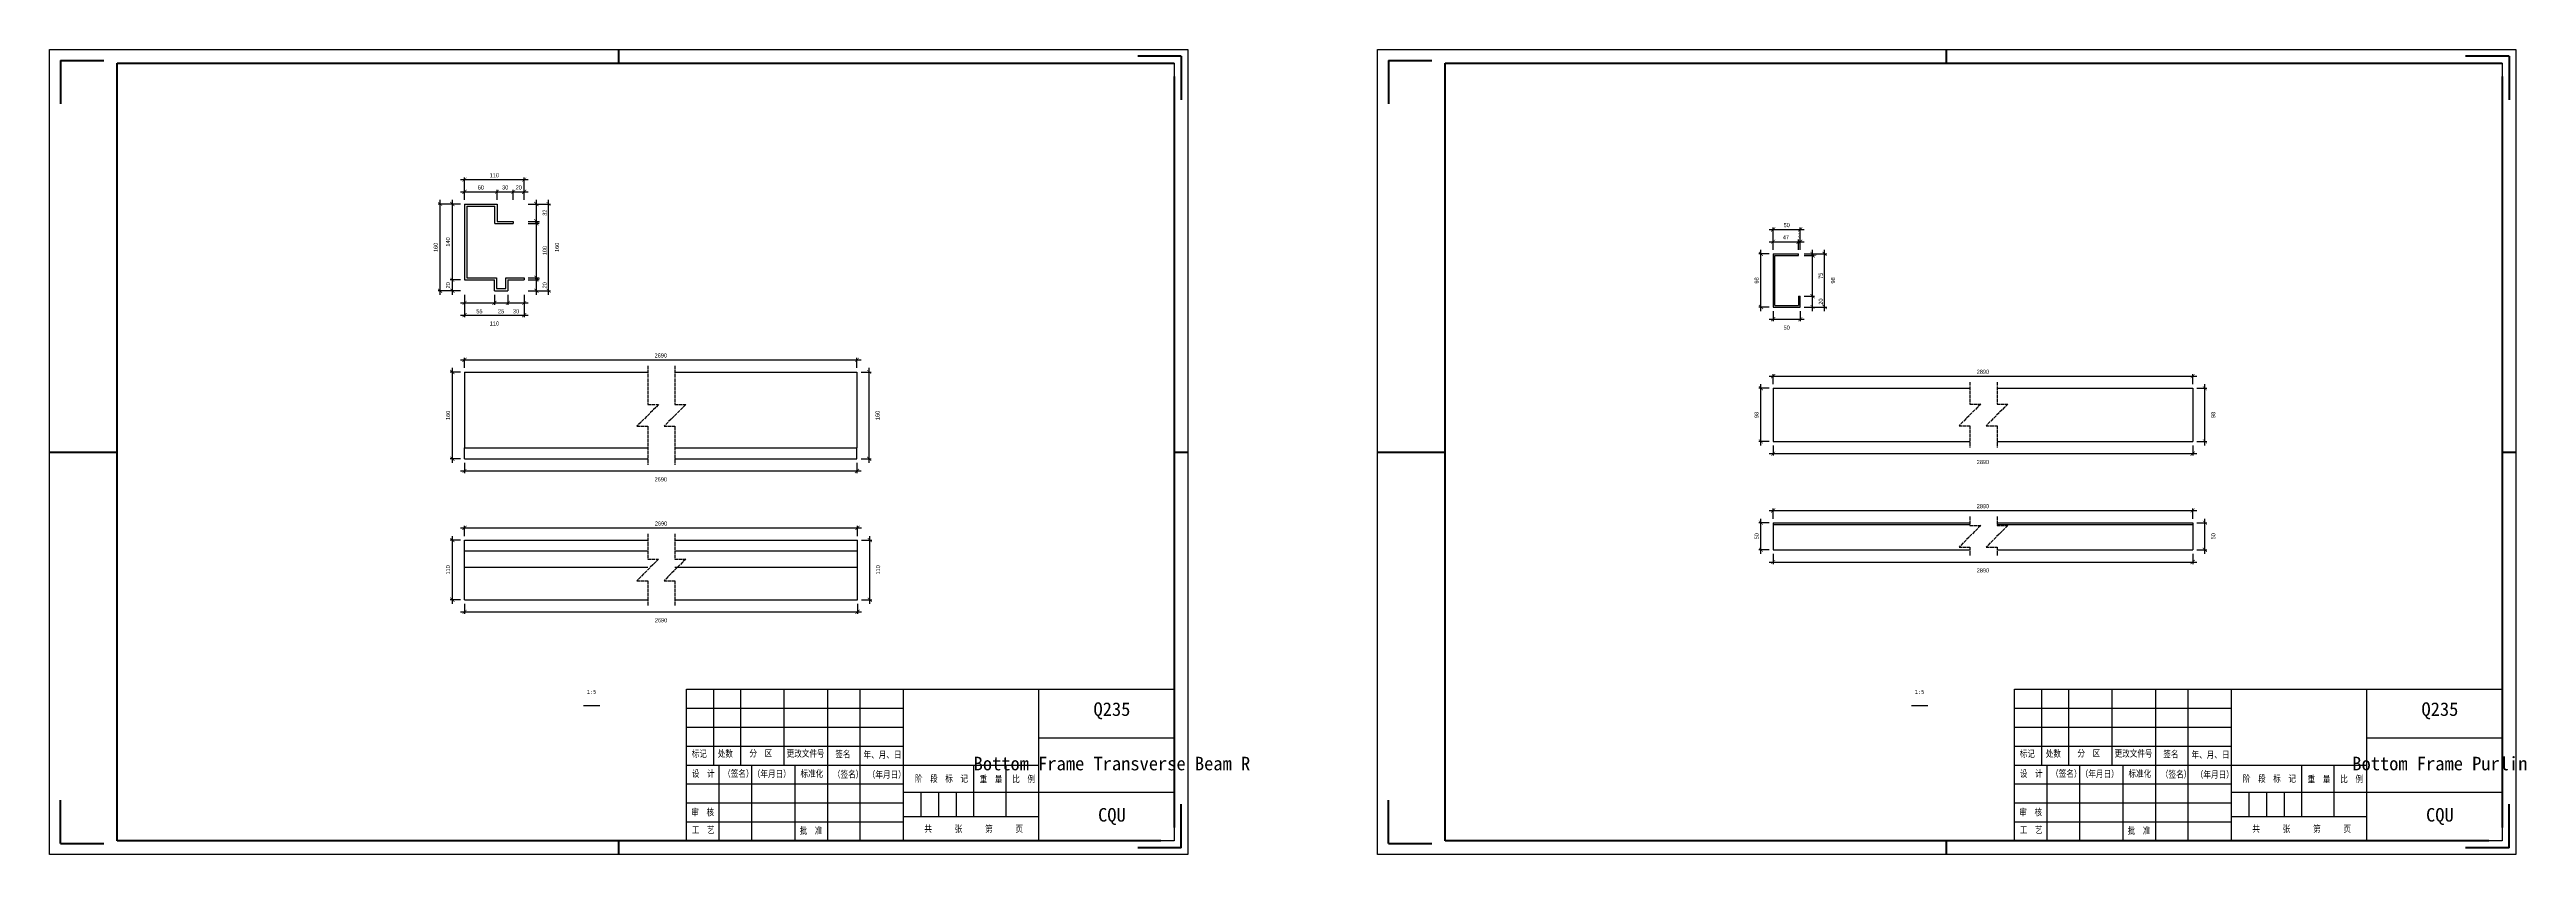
# Model space of a CAD drawing. Header units: millimetres. Extents: x 0 to 1925, y 0 to 4345.
# Drawn here: x 980 to 1894, y 734 to 1031 of the extents above; entities that cross this region are included whole.
import ezdxf

# ---------------------------------------------------------------- set-up
doc = ezdxf.new("R2010")
doc.units = ezdxf.units.MM
doc.linetypes.add('DASHED', pattern=[1.524, 1.27, -0.254])
doc.layers.add('总内框线', color=7, linetype='Continuous', lineweight=50)
doc.layers.add('总外框线', color=7, linetype='Continuous', lineweight=30)
doc.styles.add('OpenSansCondensed-Light', font='OpenSansCondensed-Light.ttf')
doc.styles.add('陈杰（2）', font='gbenor.shx', dxfattribs={"width": 0.8, "bigfont": 'gbcbig.shx'})
doc.dimstyles.new('EZDXF', dxfattribs={"dimtxt": 0.25, "dimasz": 0.175, "dimexe": 0.375, "dimexo": 0.125, "dimgap": 0.1, "dimtad": 1, "dimlfac": 100, "dimzin": 12, "dimdsep": 46, "dimtxsty": 'OpenSansCondensed-Light', "dimblk": 'ARCHTICK', "dimcen": 2.5, "dimazin": 3, "dimtfac": 0.5, "dimtmove": 2, "dimatfit": 3, "dimarcsym": 0})

# ---------------------------------------------------------------- blocks, each defined once
blk = doc.blocks.new('_ARCHTICK')
at = {"color": 0, "linetype": 'ByBlock', "const_width": 0.15}
blk.add_lwpolyline([(-0.5, -0.5), (0.5, 0.5)], dxfattribs=at)

msp = doc.modelspace()

# ---------------------------------------------------------------- linework, layer by layer
for p, q in [((1395, 1026), (1395, 841)), ((1885, 1026), (1885, 841)), ((1133.12901, 974), (1145.12901, 974)), ((1133.12901, 974), (1133.12901, 946)), ((1133.92901, 973.2), (1144.32901, 973.2)), ((1133.92901, 973.2), (1133.92901, 946.8)), ((1144.32901, 966.8), (1144.32901, 973.2)), ((1145.12901, 974), (1145.12901, 967.6)), ((1144.32901, 966.8), (1151.12901, 966.8)), ((1145.12901, 967.6), (1151.12901, 967.6)), ((1151.12901, 967.6), (1151.12901, 966.8)), ((1615.97901, 955.6), (1625.37901, 955.6)), ((1615.97901, 955.6), (1615.97901, 936)), ((1616.57901, 955), (1625.37901, 955)), ((1616.57901, 936.6), (1616.57901, 955)), ((1625.37901, 955), (1625.37901, 955.6)), ((1133.12901, 946), (1144.12901, 946)), ((1133.92901, 946.8), (1144.92901, 946.8)), ((1144.12901, 942), (1144.12901, 946)), ((1144.12901, 942), (1149.12901, 942)), ((1144.92901, 946.8), (1144.92901, 942.8)), ((1144.92901, 942.8), (1148.32901, 942.8)), ((1148.32901, 942.8), (1148.32901, 946.8)), ((1148.32901, 946.8), (1155.12901, 946.8)), ((1149.12901, 946), (1149.12901, 942)), ((1149.12901, 946), (1155.12901, 946)), ((1155.12901, 946.8), (1155.12901, 946)), ((1615.97901, 936), (1625.97901, 936)), ((1616.57901, 936.6), (1625.37901, 936.6)), ((1625.37901, 940), (1625.97901, 940)), ((1625.37901, 940), (1625.37901, 936.6)), ((1625.97901, 936), (1625.97901, 940)), ((1133.12901, 912), (1133.12901, 884)), ((1133.12901, 912), (1200.72901, 912)), ((1210.72901, 912), (1277.92901, 912)), ((1277.92901, 912), (1277.92901, 884)), ((1615.97901, 906), (1688.57901, 906)), ((1615.97901, 906), (1615.97901, 886.4)), ((1698.57901, 906), (1770.77901, 906)), ((1770.77901, 906), (1770.77901, 886.4)), ((1133.12901, 884), (1200.72901, 884)), ((1133.12901, 880), (1133.12901, 884)), ((1133.12901, 880), (1200.72901, 880)), ((1210.72901, 884), (1277.92901, 884)), ((1210.72901, 880), (1277.92901, 880)), ((1277.92901, 880), (1277.92901, 884)), ((1615.97901, 886.4), (1688.57901, 886.4)), ((1698.57901, 886.4), (1770.77901, 886.4)), ((1133.12901, 846), (1133.12901, 850)), ((1133.12901, 850), (1200.72901, 850)), ((1210.72901, 850), (1278.12901, 850)), ((1278.12901, 846), (1278.12901, 850)), ((1615.97901, 856.4), (1688.57901, 856.4)), ((1615.97901, 856.4), (1615.97901, 855.8)), ((1615.97901, 855.8), (1688.57901, 855.8)), ((1615.97901, 855.8), (1615.97901, 846.4)), ((1698.57901, 856.4), (1770.77901, 856.4)), ((1698.57901, 855.8), (1770.77901, 855.8)), ((1770.77901, 856.4), (1770.77901, 855.8)), ((1770.77901, 855.8), (1770.77901, 846.4)), ((1133.12901, 840), (1133.12901, 846)), ((1133.12901, 846), (1200.72901, 846)), ((1210.72901, 846), (1278.12901, 846)), ((1278.12901, 840), (1278.12901, 846)), ((1615.97901, 846.4), (1688.57901, 846.4)), ((1698.57901, 846.4), (1770.77901, 846.4)), ((1133.12901, 828), (1133.12901, 840)), ((1133.12901, 840), (1200.72901, 840)), ((1210.72901, 840), (1278.12901, 840)), ((1278.12901, 828), (1278.12901, 840)), ((1133.12901, 828), (1200.72901, 828)), ((1210.72901, 828), (1278.12901, 828)), ((1177, 789), (1183, 789)), ((1215, 795), (1395, 795)), ((1215, 739), (1215, 795)), ((1215, 788), (1295, 788)), ((1225, 795), (1225, 767)), ((1235, 795), (1235, 767)), ((1251, 795), (1251, 767)), ((1267, 795), (1267, 767)), ((1279, 795), (1279, 739)), ((1295, 795), (1295, 739)), ((1345, 739), (1345, 795)), ((1395, 795), (1395, 739)), ((1667, 789), (1673, 789)), ((1705, 795), (1885, 795)), ((1705, 739), (1705, 795)), ((1705, 788), (1785, 788)), ((1715, 795), (1715, 767)), ((1725, 795), (1725, 767)), ((1741, 795), (1741, 767)), ((1757, 795), (1757, 767)), ((1769, 795), (1769, 739)), ((1785, 795), (1785, 739)), ((1835, 739), (1835, 795)), ((1885, 795), (1885, 739)), ((1215, 781), (1295, 781)), ((1345, 777), (1395, 777)), ((1705, 781), (1785, 781)), ((1835, 777), (1885, 777)), ((1215, 774), (1295, 774)), ((1705, 774), (1785, 774)), ((1215, 767), (1345, 767)), ((1215, 760), (1295, 760)), ((1227, 767), (1227, 739)), ((1239, 767), (1239, 739)), ((1255, 767), (1255, 739)), ((1267, 767), (1267, 739)), ((1321, 748), (1321, 767)), ((1333, 748), (1333, 767)), ((1705, 767), (1835, 767)), ((1705, 760), (1785, 760)), ((1717, 767), (1717, 739)), ((1729, 767), (1729, 739)), ((1745, 767), (1745, 739)), ((1757, 767), (1757, 739)), ((1811, 748), (1811, 767)), ((1823, 748), (1823, 767)), ((1215, 753), (1295, 753)), ((1295, 757), (1345, 757)), ((1301.5, 757), (1301.5, 748)), ((1308, 757), (1308, 748)), ((1314.5, 757), (1314.5, 748)), ((1345, 757), (1395, 757)), ((1705, 753), (1785, 753)), ((1785, 757), (1835, 757)), ((1791.5, 757), (1791.5, 748)), ((1798, 757), (1798, 748)), ((1804.5, 757), (1804.5, 748)), ((1835, 757), (1885, 757)), ((1215, 746), (1295, 746)), ((1295, 748), (1345, 748)), ((1705, 746), (1785, 746)), ((1785, 748), (1835, 748)), ((1395, 739), (1215, 739)), ((1885, 739), (1705, 739))]:
    msp.add_line(p, q)
at = {"linetype": 'DASHED'}
for p, q in [((1200.72901, 914.25), (1200.72901, 900)), ((1210.72901, 914.25), (1210.72901, 900)), ((1688.57901, 908.25), (1688.57901, 900.2)), ((1698.57901, 908.25), (1698.57901, 900.2)), ((1204.72901, 900), (1196.72901, 892)), ((1200.72901, 900), (1204.72901, 900)), ((1214.72901, 900), (1206.72901, 892)), ((1210.72901, 900), (1214.72901, 900)), ((1692.57901, 900.2), (1684.57901, 892.2)), ((1688.57901, 900.2), (1692.57901, 900.2)), ((1702.57901, 900.2), (1694.57901, 892.2)), ((1698.57901, 900.2), (1702.57901, 900.2)), ((1196.72901, 892), (1200.72901, 892)), ((1200.72901, 892), (1200.72901, 877.75)), ((1206.72901, 892), (1210.72901, 892)), ((1210.72901, 892), (1210.72901, 877.75)), ((1684.57901, 892.2), (1688.57901, 892.2)), ((1688.57901, 892.2), (1688.57901, 884.15)), ((1694.57901, 892.2), (1698.57901, 892.2)), ((1698.57901, 892.2), (1698.57901, 884.15)), ((1200.72901, 852.25), (1200.72901, 843)), ((1210.72901, 852.25), (1210.72901, 843)), ((1692.57901, 855.4), (1684.57901, 847.4)), ((1688.57901, 858.65), (1688.57901, 855.4)), ((1688.57901, 855.4), (1692.57901, 855.4)), ((1702.57901, 855.4), (1694.57901, 847.4)), ((1698.57901, 858.65), (1698.57901, 855.4)), ((1698.57901, 855.4), (1702.57901, 855.4)), ((1204.72901, 843), (1196.72901, 835)), ((1200.72901, 843), (1204.72901, 843)), ((1214.72901, 843), (1206.72901, 835)), ((1210.72901, 843), (1214.72901, 843)), ((1684.57901, 847.4), (1688.57901, 847.4)), ((1688.57901, 847.4), (1688.57901, 844.15)), ((1694.57901, 847.4), (1698.57901, 847.4)), ((1698.57901, 847.4), (1698.57901, 844.15)), ((1196.72901, 835), (1200.72901, 835)), ((1200.72901, 835), (1200.72901, 825.75)), ((1206.72901, 835), (1210.72901, 835)), ((1210.72901, 835), (1210.72901, 825.75))]:
    msp.add_line(p, q, dxfattribs=at)
at = {"layer": '总内框线'}
for p, q in [((984, 1027), (984, 1011)), ((984, 1027), (1000, 1027)), ((1005, 739), (1005, 1026)), ((1005, 1026), (1395, 1026)), ((1190, 1026), (1190, 1031)), ((1397.5, 1028.5), (1381.5, 1028.5)), ((1397.5, 1028.5), (1397.5, 1012.5)), ((1474, 1027), (1474, 1011)), ((1474, 1027), (1490, 1027)), ((1495, 739), (1495, 1026)), ((1495, 1026), (1885, 1026)), ((1680, 1026), (1680, 1031)), ((1887.5, 1028.5), (1871.5, 1028.5)), ((1887.5, 1028.5), (1887.5, 1012.5)), ((1395, 1021), (1395, 744)), ((1885, 1021), (1885, 744)), ((980, 882.5), (1005, 882.5)), ((1395, 882.5), (1400, 882.5)), ((1470, 882.5), (1495, 882.5)), ((1885, 882.5), (1890, 882.5)), ((984, 738), (984, 754)), ((1397.5, 736.5), (1397.5, 752.5)), ((1474, 738), (1474, 754)), ((1887.5, 736.5), (1887.5, 752.5)), ((984, 738), (1000, 738)), ((1390, 739), (1005, 739)), ((1190, 734), (1190, 739)), ((1397.5, 736.5), (1381.5, 736.5)), ((1474, 738), (1490, 738)), ((1880, 739), (1495, 739)), ((1680, 734), (1680, 739)), ((1887.5, 736.5), (1871.5, 736.5))]:
    msp.add_line(p, q, dxfattribs=at)
at = {"layer": '总外框线'}
for p, q in [((980, 734), (980, 1031)), ((980, 1031), (1400, 1031)), ((1400, 1031), (1400, 734)), ((1470, 734), (1470, 1031)), ((1470, 1031), (1890, 1031)), ((1890, 1031), (1890, 734)), ((1400, 734), (980, 734)), ((1890, 734), (1470, 734))]:
    msp.add_line(p, q, dxfattribs=at)

# ---------------------------------------------------------------- texts
at = {"attachment_point": 5}
for s, insert, char_height in [('1:5', (1180, 794), 1.5), ('Q235', (1372, 787), 5), ('1:5', (1670, 794), 1.5), ('Q235', (1862, 787), 5), ('Bottom Frame Transverse Beam R', (1372, 767.5), 5), ('Bottom Frame Purlin', (1862, 767.5), 5), ('CQU', (1372, 748), 5), ('CQU', (1862, 748), 5)]:
    msp.add_mtext(s, dxfattribs=dict(at, insert=insert, char_height=char_height))
at = {"char_height": 2.5, "width": 93.0192856, "attachment_point": 1, "style": '陈杰（2）'}
for s, insert in [('{\\fSimSun|b0|i0|c134|p2;标记}', (1216.95482, 772.44053)), ('{\\fSimSun|b0|i0|c134|p2;处数}', (1226.57596, 772.45543)), ('{\\fSimSun|b0|i0|c134|p2;分\u3000区}', (1238.23692, 772.57959)), ('{\\fSimSun|b0|i0|c134|p2;更改文件号}', (1251.97169, 772.52496)), ('{\\fSimSun|b0|i0|c134|p2;签名}', (1269.95608, 772.2667)), ('{\\fSimSun|b0|i0|c134|p2;年、月、日}', (1280.35064, 772.07301)), ('{\\fSimSun|b0|i0|c134|p2;标记}', (1706.95482, 772.44053)), ('{\\fSimSun|b0|i0|c134|p2;处数}', (1716.57596, 772.45543)), ('{\\fSimSun|b0|i0|c134|p2;分\u3000区}', (1728.23692, 772.57959)), ('{\\fSimSun|b0|i0|c134|p2;更改文件号}', (1741.97169, 772.52496)), ('{\\fSimSun|b0|i0|c134|p2;签名}', (1759.95608, 772.2667)), ('{\\fSimSun|b0|i0|c134|p2;年、月、日}', (1770.35064, 772.07301)), ('{\\fSimSun|b0|i0|c134|p2;设\u3000计}', (1217.01432, 765.10007)), ('{\\fSimSun|b0|i0|c134|p2;（签名）}', (1228.55629, 765.10007)), ('{\\fSimSun|b0|i0|c134|p2;\u3000（年月日）}', (1236.68156, 764.98584)), ('{\\fSimSun|b0|i0|c134|p2;标准化}', (1257.08823, 765.08517)), ('{\\fSimSun|b0|i0|c134|p2;（签名）}', (1269.05516, 764.83685)), ('{\\fSimSun|b0|i0|c134|p2;（年月日）}', (1281.923, 764.73752)), ('{\\fSimSun|b0|i0|c134|p2;阶\u3000段\u3000标\u3000记}', (1299.30395, 763.25254)), ('{\\fSimSun|b0|i0|c134|p2;重\u3000量}', (1323.18681, 763.02408)), ('{\\fSimSun|b0|i0|c134|p2;比\u3000例}', (1335.23873, 763.09361)), ('{\\fSimSun|b0|i0|c134|p2;设\u3000计}', (1707.01432, 765.10007)), ('{\\fSimSun|b0|i0|c134|p2;（签名）}', (1718.55629, 765.10007)), ('{\\fSimSun|b0|i0|c134|p2;\u3000（年月日）}', (1726.68156, 764.98584)), ('{\\fSimSun|b0|i0|c134|p2;标准化}', (1747.08823, 765.08517)), ('{\\fSimSun|b0|i0|c134|p2;（签名）}', (1759.05516, 764.83685)), ('{\\fSimSun|b0|i0|c134|p2;（年月日）}', (1771.923, 764.73752)), ('{\\fSimSun|b0|i0|c134|p2;阶\u3000段\u3000标\u3000记}', (1789.30395, 763.25254)), ('{\\fSimSun|b0|i0|c134|p2;重\u3000量}', (1813.18681, 763.02408)), ('{\\fSimSun|b0|i0|c134|p2;比\u3000例}', (1825.23873, 763.09361)), ('{\\fSimSun|b0|i0|c134|p2;审\u3000核}', (1216.81034, 750.83138)), ('{\\fSimSun|b0|i0|c134|p2;审\u3000核}', (1706.81034, 750.83138)), ('{\\fSimSun|b0|i0|c134|p2;工\u3000艺}', (1217.01432, 744.34515)), ('{\\fSimSun|b0|i0|c134|p2;批\u3000准}', (1256.78226, 744.0273)), ('{\\fSimSun|b0|i0|c134|p2;共\u3000\u3000\u3000张\u3000\u3000\u3000第\u3000\u3000\u3000页}', (1302.79713, 744.72757)), ('{\\fSimSun|b0|i0|c134|p2;工\u3000艺}', (1707.01432, 744.34515)), ('{\\fSimSun|b0|i0|c134|p2;批\u3000准}', (1746.78226, 744.0273)), ('{\\fSimSun|b0|i0|c134|p2;共\u3000\u3000\u3000张\u3000\u3000\u3000第\u3000\u3000\u3000页}', (1792.79713, 744.72757))]:
    msp.add_mtext(s, dxfattribs=dict(at, insert=insert))

# ---------------------------------------------------------------- dimensions: what is measured, and where the dimension line sits
for base, p1, p2, location, text, override in [((1133.12901, 983), (1133.12901, 974), (1155.12901, 974), (1144.12901, 984.6), '110', {"dimtxt": 1.5, "dimasz": 1.5, "dimexe": 0.75, "dimexo": 1.5, "dimtad": 1, "dimlfac": 5, "dimblk": 'ARCHTICK', "dimsah": 0, "dimtsz": 0, "dimdle": 1.5, "dimtmove": 2}), ((1615.97901, 964.6), (1615.97901, 955.6), (1625.97901, 955.6), (1620.97901, 966.2), '50', {"dimtxt": 1.5, "dimasz": 1.5, "dimexe": 0.75, "dimexo": 1.5, "dimtad": 1, "dimlfac": 5, "dimblk": 'ARCHTICK', "dimsah": 0, "dimtsz": 0, "dimdle": 1.5, "dimtmove": 2}), ((1133.12901, 933), (1133.12901, 942), (1155.12901, 942), (1144.12901, 929.9), '110', {"dimtxt": 1.5, "dimasz": 1.5, "dimexe": 0.75, "dimexo": 1.5, "dimtad": 4, "dimlfac": 5, "dimblk": 'ARCHTICK', "dimsah": 0, "dimtsz": 0, "dimdle": 1.5, "dimtmove": 2}), ((1615.97901, 931.5), (1615.97901, 936), (1625.97901, 936), (1620.97901, 928.4), '50', {"dimtxt": 1.5, "dimasz": 1.5, "dimexe": 0.75, "dimexo": 1.5, "dimtad": 4, "dimlfac": 5, "dimblk": 'ARCHTICK', "dimsah": 0, "dimtsz": 0, "dimdle": 1.5, "dimtmove": 2}), ((1133.12901, 916.5), (1133.12901, 912), (1277.92901, 912), (1205.52901, 918.1), '2690', {"dimtxt": 1.5, "dimasz": 1.5, "dimexe": 0.75, "dimexo": 1.5, "dimtad": 1, "dimlfac": 5, "dimblk": 'ARCHTICK', "dimsah": 0, "dimtsz": 0, "dimdle": 1.5, "dimtmove": 2}), ((1615.97901, 910.5), (1615.97901, 906), (1770.77901, 906), (1693.37901, 912.1), '2890', {"dimtxt": 1.5, "dimasz": 1.5, "dimexe": 0.75, "dimexo": 1.5, "dimtad": 1, "dimlfac": 5, "dimblk": 'ARCHTICK', "dimsah": 0, "dimtsz": 0, "dimdle": 1.5, "dimtmove": 2}), ((1133.12901, 875.5), (1133.12901, 880), (1277.92901, 880), (1205.52901, 872.4), '2690', {"dimtxt": 1.5, "dimasz": 1.5, "dimexe": 0.75, "dimexo": 1.5, "dimtad": 4, "dimlfac": 5, "dimblk": 'ARCHTICK', "dimsah": 0, "dimtsz": 0, "dimdle": 1.5, "dimtmove": 2}), ((1615.97901, 881.9), (1615.97901, 886.4), (1770.77901, 886.4), (1693.37901, 878.8), '2890', {"dimtxt": 1.5, "dimasz": 1.5, "dimexe": 0.75, "dimexo": 1.5, "dimtad": 4, "dimlfac": 5, "dimblk": 'ARCHTICK', "dimsah": 0, "dimtsz": 0, "dimdle": 1.5, "dimtmove": 2}), ((1615.97901, 860.9), (1615.97901, 856.4), (1770.77901, 856.4), (1693.37901, 862.5), '2890', {"dimtxt": 1.5, "dimasz": 1.5, "dimexe": 0.75, "dimexo": 1.5, "dimtad": 1, "dimlfac": 5, "dimblk": 'ARCHTICK', "dimsah": 0, "dimtsz": 0, "dimdle": 1.5, "dimtmove": 2}), ((1133.12901, 854.5), (1133.12901, 850), (1278.12901, 850), (1205.62901, 856.1), '2690', {"dimtxt": 1.5, "dimasz": 1.5, "dimexe": 0.75, "dimexo": 1.5, "dimtad": 1, "dimlfac": 5, "dimblk": 'ARCHTICK', "dimsah": 0, "dimtsz": 0, "dimdle": 1.5, "dimtmove": 2}), ((1615.97901, 841.9), (1615.97901, 846.4), (1770.77901, 846.4), (1693.37901, 838.8), '2890', {"dimtxt": 1.5, "dimasz": 1.5, "dimexe": 0.75, "dimexo": 1.5, "dimtad": 4, "dimlfac": 5, "dimblk": 'ARCHTICK', "dimsah": 0, "dimtsz": 0, "dimdle": 1.5, "dimtmove": 2}), ((1133.12901, 823.5), (1133.12901, 828), (1278.12901, 828), (1205.62901, 820.4), '2690', {"dimtxt": 1.5, "dimasz": 1.5, "dimexe": 0.75, "dimexo": 1.5, "dimtad": 4, "dimlfac": 5, "dimblk": 'ARCHTICK', "dimsah": 0, "dimtsz": 0, "dimdle": 1.5, "dimtmove": 2})]:
    msp.add_linear_dim(base=base, p1=p1, p2=p2, location=location, text=text, dimstyle='EZDXF', override=override).render()
for base, p1, p2, location, override in [((1133.12901, 978.5), (1133.12901, 974), (1145.12901, 974), (1139.12901, 980.1), {"dimtxt": 1.5, "dimasz": 1.5, "dimexe": 0.75, "dimexo": 1.5, "dimtad": 1, "dimlfac": 5, "dimblk": 'ARCHTICK', "dimsah": 0, "dimtsz": 0, "dimdle": 1.5, "dimtmove": 2}), ((1145.12901, 978.5), (1145.12901, 974), (1151.12901, 974), (1148.12901, 980.1), {"dimtxt": 1.5, "dimasz": 1.5, "dimexe": 0.75, "dimexo": 1.5, "dimtad": 1, "dimlfac": 5, "dimblk": 'ARCHTICK', "dimsah": 0, "dimtsz": 0, "dimdle": 1.5, "dimtmove": 2}), ((1151.12901, 978.5), (1151.12901, 974), (1155.12901, 974), (1153.12901, 980.1), {"dimtxt": 1.5, "dimasz": 1.5, "dimexe": 0.75, "dimexo": 1.5, "dimtad": 1, "dimlfac": 5, "dimblk": 'ARCHTICK', "dimsah": 0, "dimtsz": 0, "dimdle": 1.5, "dimtmove": 2}), ((1615.97901, 960.1), (1615.97901, 955.6), (1625.37901, 955.6), (1620.67901, 961.7), {"dimtxt": 1.5, "dimasz": 1.5, "dimexe": 0.75, "dimexo": 1.5, "dimtad": 1, "dimlfac": 5, "dimblk": 'ARCHTICK', "dimsah": 0, "dimtsz": 0, "dimdle": 1.5, "dimtmove": 2}), ((1625.37901, 960.1), (1625.37901, 955.6), (1625.97901, 955.6), (1625.67901, 962.45), {"dimtxt": 1.5, "dimasz": 1.5, "dimexe": 0.75, "dimexo": 1.5, "dimtad": 1, "dimlfac": 5, "dimblk": 'ARCHTICK', "dimsah": 0, "dimtsz": 0, "dimdle": 1.5, "dimtmove": 2}), ((1133.12901, 937.5), (1133.12901, 942), (1144.12901, 942), (1138.62901, 934.4), {"dimtxt": 1.5, "dimasz": 1.5, "dimexe": 0.75, "dimexo": 1.5, "dimtad": 4, "dimlfac": 5, "dimblk": 'ARCHTICK', "dimsah": 0, "dimtsz": 0, "dimdle": 1.5, "dimtmove": 2}), ((1144.12901, 937.5), (1144.12901, 942), (1149.12901, 942), (1146.62901, 934.4), {"dimtxt": 1.5, "dimasz": 1.5, "dimexe": 0.75, "dimexo": 1.5, "dimtad": 4, "dimlfac": 5, "dimblk": 'ARCHTICK', "dimsah": 0, "dimtsz": 0, "dimdle": 1.5, "dimtmove": 2}), ((1149.12901, 937.5), (1149.12901, 942), (1155.12901, 942), (1152.12901, 934.4), {"dimtxt": 1.5, "dimasz": 1.5, "dimexe": 0.75, "dimexo": 1.5, "dimtad": 4, "dimlfac": 5, "dimblk": 'ARCHTICK', "dimsah": 0, "dimtsz": 0, "dimdle": 1.5, "dimtmove": 2})]:
    msp.add_linear_dim(base=base, p1=p1, p2=p2, location=location, dimstyle='EZDXF', override=override).render()
for base, p1, p2, location, text, override in [((1124.12901, 942), (1133.12901, 942), (1133.12901, 974), (1122.52901, 958), '160', {"dimtxt": 1.5, "dimasz": 1.5, "dimexe": 0.75, "dimexo": 1.5, "dimtad": 1, "dimlfac": 5, "dimblk": 'ARCHTICK', "dimsah": 0, "dimtsz": 0, "dimdle": 1.5, "dimtmove": 2}), ((1164.12901, 942), (1155.12901, 942), (1155.12901, 974), (1167.22901, 958), '160', {"dimtxt": 1.5, "dimasz": 1.5, "dimexe": 0.75, "dimexo": 1.5, "dimtad": 4, "dimlfac": 5, "dimblk": 'ARCHTICK', "dimsah": 0, "dimtsz": 0, "dimdle": 1.5, "dimtmove": 2}), ((1611.47901, 936), (1615.97901, 936), (1615.97901, 955.6), (1609.87901, 945.8), '98', {"dimtxt": 1.5, "dimasz": 1.5, "dimexe": 0.75, "dimexo": 1.5, "dimtad": 1, "dimlfac": 5, "dimblk": 'ARCHTICK', "dimsah": 0, "dimtsz": 0, "dimdle": 1.5, "dimtmove": 2}), ((1634.97901, 936), (1625.97901, 936), (1625.97901, 955.6), (1638.07901, 945.8), '98', {"dimtxt": 1.5, "dimasz": 1.5, "dimexe": 0.75, "dimexo": 1.5, "dimtad": 4, "dimlfac": 5, "dimblk": 'ARCHTICK', "dimsah": 0, "dimtsz": 0, "dimdle": 1.5, "dimtmove": 2}), ((1128.62901, 880), (1133.12901, 880), (1133.12901, 912), (1127.02901, 896), '160', {"dimtxt": 1.5, "dimasz": 1.5, "dimexe": 0.75, "dimexo": 1.5, "dimtad": 1, "dimlfac": 5, "dimblk": 'ARCHTICK', "dimsah": 0, "dimtsz": 0, "dimdle": 1.5, "dimtmove": 2}), ((1282.42901, 880), (1277.92901, 880), (1277.92901, 912), (1285.52901, 896), '160', {"dimtxt": 1.5, "dimasz": 1.5, "dimexe": 0.75, "dimexo": 1.5, "dimtad": 4, "dimlfac": 5, "dimblk": 'ARCHTICK', "dimsah": 0, "dimtsz": 0, "dimdle": 1.5, "dimtmove": 2}), ((1611.47901, 886.4), (1615.97901, 886.4), (1615.97901, 906), (1609.87901, 896.2), '98', {"dimtxt": 1.5, "dimasz": 1.5, "dimexe": 0.75, "dimexo": 1.5, "dimtad": 1, "dimlfac": 5, "dimblk": 'ARCHTICK', "dimsah": 0, "dimtsz": 0, "dimdle": 1.5, "dimtmove": 2}), ((1775.27901, 886.4), (1770.77901, 886.4), (1770.77901, 906), (1778.37901, 896.2), '98', {"dimtxt": 1.5, "dimasz": 1.5, "dimexe": 0.75, "dimexo": 1.5, "dimtad": 4, "dimlfac": 5, "dimblk": 'ARCHTICK', "dimsah": 0, "dimtsz": 0, "dimdle": 1.5, "dimtmove": 2}), ((1128.62901, 828), (1133.12901, 828), (1133.12901, 850), (1127.02901, 839), '110', {"dimtxt": 1.5, "dimasz": 1.5, "dimexe": 0.75, "dimexo": 1.5, "dimtad": 1, "dimlfac": 5, "dimblk": 'ARCHTICK', "dimsah": 0, "dimtsz": 0, "dimdle": 1.5, "dimtmove": 2}), ((1282.62901, 828), (1278.12901, 828), (1278.12901, 850), (1285.72901, 839), '110', {"dimtxt": 1.5, "dimasz": 1.5, "dimexe": 0.75, "dimexo": 1.5, "dimtad": 4, "dimlfac": 5, "dimblk": 'ARCHTICK', "dimsah": 0, "dimtsz": 0, "dimdle": 1.5, "dimtmove": 2}), ((1611.47901, 846.4), (1615.97901, 846.4), (1615.97901, 856.4), (1609.87901, 851.4), '50', {"dimtxt": 1.5, "dimasz": 1.5, "dimexe": 0.75, "dimexo": 1.5, "dimtad": 1, "dimlfac": 5, "dimblk": 'ARCHTICK', "dimsah": 0, "dimtsz": 0, "dimdle": 1.5, "dimtmove": 2}), ((1775.27901, 846.4), (1770.77901, 846.4), (1770.77901, 856.4), (1778.37901, 851.4), '50', {"dimtxt": 1.5, "dimasz": 1.5, "dimexe": 0.75, "dimexo": 1.5, "dimtad": 4, "dimlfac": 5, "dimblk": 'ARCHTICK', "dimsah": 0, "dimtsz": 0, "dimdle": 1.5, "dimtmove": 2})]:
    msp.add_linear_dim(base=base, p1=p1, p2=p2, angle=90, location=location, text=text, dimstyle='EZDXF', override=override).render()
for base, p1, p2, location, override in [((1128.62901, 946), (1133.12901, 946), (1133.12901, 974), (1127.02901, 960), {"dimtxt": 1.5, "dimasz": 1.5, "dimexe": 0.75, "dimexo": 1.5, "dimtad": 1, "dimlfac": 5, "dimblk": 'ARCHTICK', "dimsah": 0, "dimtsz": 0, "dimdle": 1.5, "dimtmove": 2}), ((1159.62901, 967.6), (1155.12901, 967.6), (1155.12901, 974), (1162.72901, 970.8), {"dimtxt": 1.5, "dimasz": 1.5, "dimexe": 0.75, "dimexo": 1.5, "dimtad": 4, "dimlfac": 5, "dimblk": 'ARCHTICK', "dimsah": 0, "dimtsz": 0, "dimdle": 1.5, "dimtmove": 2}), ((1159.62901, 966.8), (1155.12901, 966.8), (1155.12901, 967.6), (1160.27901, 967.2), {"dimtxt": 1.5, "dimasz": 1.5, "dimexe": 0.75, "dimexo": 1.5, "dimtad": 4, "dimlfac": 5, "dimblk": 'ARCHTICK', "dimsah": 0, "dimtsz": 0, "dimdle": 1.5, "dimtmove": 2}), ((1159.62901, 946.8), (1155.12901, 946.8), (1155.12901, 966.8), (1162.72901, 956.8), {"dimtxt": 1.5, "dimasz": 1.5, "dimexe": 0.75, "dimexo": 1.5, "dimtad": 4, "dimlfac": 5, "dimblk": 'ARCHTICK', "dimsah": 0, "dimtsz": 0, "dimdle": 1.5, "dimtmove": 2}), ((1630.47901, 955), (1625.97901, 955), (1625.97901, 955.6), (1631.12901, 955.3), {"dimtxt": 1.5, "dimasz": 1.5, "dimexe": 0.75, "dimexo": 1.5, "dimtad": 4, "dimlfac": 5, "dimblk": 'ARCHTICK', "dimsah": 0, "dimtsz": 0, "dimdle": 1.5, "dimtmove": 2}), ((1630.47901, 940), (1625.97901, 940), (1625.97901, 955), (1633.57901, 947.5), {"dimtxt": 1.5, "dimasz": 1.5, "dimexe": 0.75, "dimexo": 1.5, "dimtad": 4, "dimlfac": 5, "dimblk": 'ARCHTICK', "dimsah": 0, "dimtsz": 0, "dimdle": 1.5, "dimtmove": 2}), ((1128.62901, 942), (1133.12901, 942), (1133.12901, 946), (1127.02901, 944), {"dimtxt": 1.5, "dimasz": 1.5, "dimexe": 0.75, "dimexo": 1.5, "dimtad": 1, "dimlfac": 5, "dimblk": 'ARCHTICK', "dimsah": 0, "dimtsz": 0, "dimdle": 1.5, "dimtmove": 2}), ((1159.62901, 946), (1155.12901, 946), (1155.12901, 946.8), (1160.27901, 946.4), {"dimtxt": 1.5, "dimasz": 1.5, "dimexe": 0.75, "dimexo": 1.5, "dimtad": 4, "dimlfac": 5, "dimblk": 'ARCHTICK', "dimsah": 0, "dimtsz": 0, "dimdle": 1.5, "dimtmove": 2}), ((1159.62901, 942), (1155.12901, 942), (1155.12901, 946), (1162.72901, 944), {"dimtxt": 1.5, "dimasz": 1.5, "dimexe": 0.75, "dimexo": 1.5, "dimtad": 4, "dimlfac": 5, "dimblk": 'ARCHTICK', "dimsah": 0, "dimtsz": 0, "dimdle": 1.5, "dimtmove": 2}), ((1630.47901, 936), (1625.97901, 936), (1625.97901, 940), (1633.57901, 938), {"dimtxt": 1.5, "dimasz": 1.5, "dimexe": 0.75, "dimexo": 1.5, "dimtad": 4, "dimlfac": 5, "dimblk": 'ARCHTICK', "dimsah": 0, "dimtsz": 0, "dimdle": 1.5, "dimtmove": 2})]:
    msp.add_linear_dim(base=base, p1=p1, p2=p2, angle=90, location=location, dimstyle='EZDXF', override=override).render()

doc.saveas('drawing.dxf')
